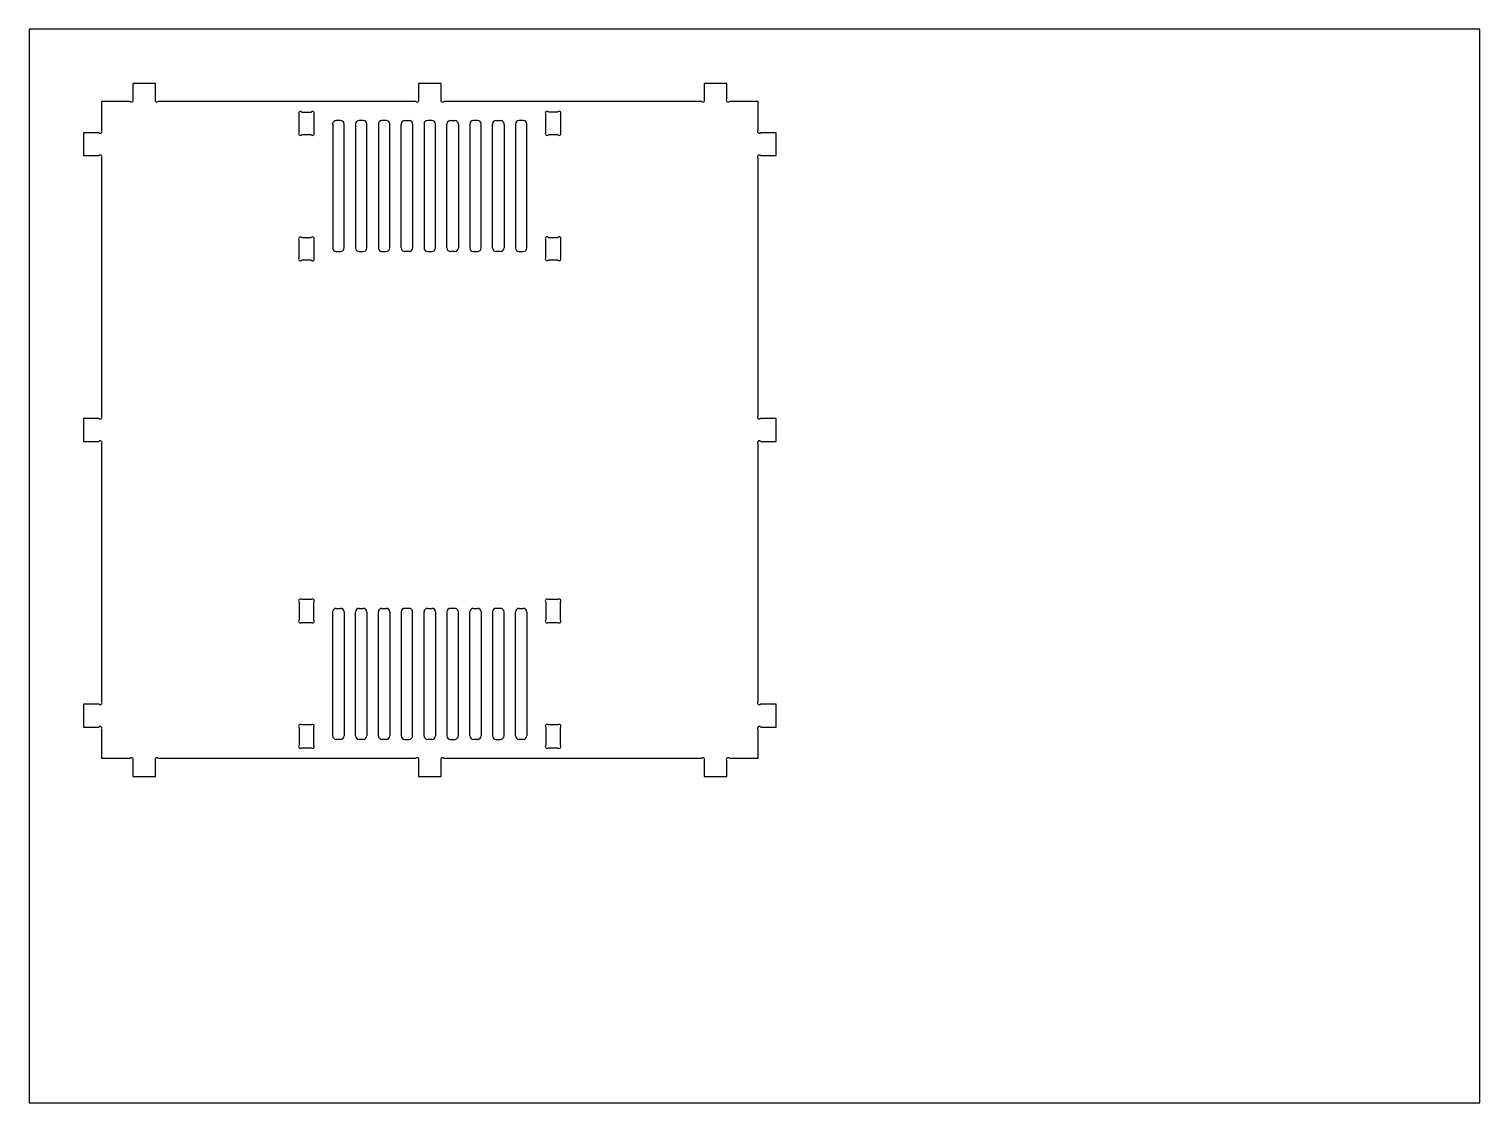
# Model space of a CAD drawing. Extents: x 0 to 63.5, y -50.4 to 47.
# Drawn here: x 0 to 63.5, y -50.4 to -3.4 of the extents above; entities that cross this region are included whole.
import ezdxf

# ---------------------------------------------------------------- set-up
doc = ezdxf.new("R2010")
doc.units = 0
for name, color, linetype in [('CUT_SHEETS', 7, 'CONTINUOUS'), ('CUT_SHEETS$PROFILE_CUTS_IN', 5, 'CONTINUOUS'), ('CUT_SHEETS$PROFILE_CUTS_OU', 96, 'CONTINUOUS')]:
    doc.layers.add(name, color=color, linetype=linetype)

msp = doc.modelspace()

# ---------------------------------------------------------------- linework, layer by layer
at = {"layer": 'CUT_SHEETS'}
for p, q in [((63.5, -3.405), (0, -3.405)), ((0, -3.405), (0, -50.395)), ((63.5, -50.395), (63.5, -3.405)), ((0, -50.395), (63.5, -50.395))]:
    msp.add_line(p, q, dxfattribs=at)
at = {"layer": 'CUT_SHEETS$PROFILE_CUTS_IN'}
for p, q in [((11.824, -7.925), (11.824, -7.149)), ((11.936, -7.037), (12.346, -7.037)), ((12.459, -7.149), (12.459, -7.925)), ((13.289, -7.563), (13.289, -12.977)), ((13.63, -7.405), (13.447, -7.405)), ((13.789, -12.977), (13.789, -7.563)), ((14.289, -7.563), (14.289, -12.977)), ((14.63, -7.405), (14.447, -7.405)), ((14.789, -12.977), (14.789, -7.563)), ((15.289, -7.563), (15.289, -12.977)), ((15.63, -7.405), (15.447, -7.405)), ((15.789, -12.977), (15.789, -7.563)), ((16.289, -12.977), (16.289, -7.563)), ((16.447, -7.405), (16.63, -7.405)), ((16.789, -7.563), (16.789, -12.977)), ((17.289, -7.563), (17.289, -12.977)), ((17.63, -7.405), (17.447, -7.405)), ((17.789, -12.977), (17.789, -7.563)), ((18.289, -12.977), (18.289, -7.563)), ((18.447, -7.405), (18.63, -7.405)), ((18.789, -7.563), (18.789, -12.977)), ((19.289, -7.563), (19.289, -12.977)), ((19.63, -7.405), (19.447, -7.405)), ((19.789, -12.977), (19.789, -7.563)), ((20.289, -12.977), (20.289, -7.563)), ((20.447, -7.405), (20.63, -7.405)), ((20.789, -7.563), (20.789, -12.977)), ((21.289, -7.563), (21.289, -12.977)), ((21.63, -7.405), (21.447, -7.405)), ((21.789, -12.977), (21.789, -7.563)), ((22.619, -7.922), (22.619, -7.146)), ((22.731, -7.034), (23.141, -7.034)), ((23.254, -7.146), (23.254, -7.922)), ((12.346, -8.037), (11.936, -8.037)), ((23.141, -8.034), (22.731, -8.034)), ((11.824, -13.411), (11.824, -12.636)), ((11.936, -12.523), (12.346, -12.523)), ((12.459, -12.636), (12.459, -13.411)), ((22.619, -13.408), (22.619, -12.633)), ((22.731, -12.52), (23.141, -12.52)), ((23.254, -12.633), (23.254, -13.408)), ((13.447, -13.136), (13.63, -13.136)), ((14.447, -13.136), (14.63, -13.136)), ((15.447, -13.136), (15.63, -13.136)), ((16.63, -13.136), (16.447, -13.136)), ((17.447, -13.136), (17.63, -13.136)), ((18.63, -13.136), (18.447, -13.136)), ((19.448, -13.136), (19.63, -13.136)), ((20.63, -13.136), (20.447, -13.136)), ((21.447, -13.136), (21.63, -13.136)), ((12.346, -13.523), (11.936, -13.523)), ((23.141, -13.52), (22.731, -13.52)), ((11.824, -28.478), (11.824, -29.253)), ((12.346, -28.366), (11.936, -28.366)), ((12.459, -29.253), (12.459, -28.478)), ((22.619, -28.481), (22.619, -29.256)), ((23.141, -28.369), (22.731, -28.369)), ((23.254, -29.256), (23.254, -28.481)), ((13.289, -34.326), (13.289, -28.912)), ((13.447, -28.753), (13.63, -28.753)), ((13.789, -28.912), (13.789, -34.326)), ((14.289, -34.326), (14.289, -28.912)), ((14.447, -28.753), (14.63, -28.753)), ((14.789, -28.912), (14.789, -34.326)), ((15.289, -34.326), (15.289, -28.912)), ((15.447, -28.753), (15.63, -28.753)), ((15.789, -28.912), (15.789, -34.326)), ((16.289, -28.912), (16.289, -34.326)), ((16.63, -28.753), (16.447, -28.753)), ((16.789, -34.326), (16.789, -28.912)), ((17.289, -34.326), (17.289, -28.912)), ((17.447, -28.753), (17.63, -28.753)), ((17.789, -28.912), (17.789, -34.326)), ((18.289, -28.912), (18.289, -34.326)), ((18.63, -28.753), (18.447, -28.753)), ((18.789, -34.326), (18.789, -28.912)), ((19.289, -34.326), (19.289, -28.912)), ((19.448, -28.753), (19.63, -28.753)), ((19.789, -28.912), (19.789, -34.326)), ((20.289, -28.912), (20.289, -34.326)), ((20.63, -28.753), (20.447, -28.753)), ((20.789, -34.326), (20.789, -28.912)), ((21.289, -34.326), (21.289, -28.912)), ((21.447, -28.753), (21.63, -28.753)), ((21.789, -28.912), (21.789, -34.326)), ((11.936, -29.366), (12.346, -29.366)), ((22.731, -29.369), (23.141, -29.369)), ((11.824, -33.964), (11.824, -34.74)), ((12.346, -33.852), (11.936, -33.852)), ((12.459, -34.74), (12.459, -33.964)), ((22.619, -33.967), (22.619, -34.743)), ((23.141, -33.855), (22.731, -33.855)), ((23.254, -34.743), (23.254, -33.967)), ((11.936, -34.852), (12.346, -34.852)), ((13.63, -34.484), (13.447, -34.484)), ((14.63, -34.484), (14.447, -34.484)), ((15.63, -34.484), (15.447, -34.484)), ((16.447, -34.484), (16.63, -34.484)), ((17.63, -34.484), (17.447, -34.484)), ((18.447, -34.484), (18.63, -34.484)), ((19.63, -34.484), (19.447, -34.484)), ((20.447, -34.484), (20.63, -34.484)), ((21.63, -34.484), (21.447, -34.484)), ((22.731, -34.855), (23.141, -34.855))]:
    msp.add_line(p, q, dxfattribs=at)
for centre, radius, start, end in [((11.88, -7.093), 0.0794, 45, 225), ((12.403, -7.093), 0.0794, 315, 135), ((13.447, -7.563), 0.159, 90.00001, 179.99999), ((13.63, -7.563), 0.159, 360, 90), ((14.447, -7.563), 0.159, 90, 180), ((14.63, -7.563), 0.159, 360, 90), ((15.447, -7.563), 0.159, 90, 180), ((15.63, -7.563), 0.159, 0, 90), ((16.447, -7.563), 0.159, 90, 180), ((16.63, -7.563), 0.159, 360, 90), ((17.447, -7.563), 0.159, 90, 180), ((17.63, -7.563), 0.159, 0, 90), ((18.447, -7.563), 0.159, 90, 180), ((18.63, -7.563), 0.159, 360, 90), ((19.447, -7.563), 0.159, 90.00001, 179.99999), ((19.63, -7.563), 0.159, 0, 90), ((20.447, -7.563), 0.159, 90, 180), ((20.63, -7.563), 0.159, 360, 90), ((21.447, -7.563), 0.159, 90, 180), ((21.63, -7.563), 0.159, 360, 90), ((22.675, -7.09), 0.0794, 45, 225), ((23.198, -7.09), 0.0794, 315, 135), ((11.88, -7.981), 0.0794, 135, 315), ((12.403, -7.981), 0.0794, 225, 45), ((22.675, -7.978), 0.0794, 135, 315), ((23.198, -7.978), 0.0794, 225, 45), ((11.88, -12.579), 0.0794, 45, 225), ((12.403, -12.579), 0.0794, 315, 135), ((22.675, -12.576), 0.0794, 45, 225), ((23.198, -12.576), 0.0794, 315, 135), ((13.447, -12.977), 0.159, 180, 270), ((13.63, -12.977), 0.159, 270, 360), ((14.447, -12.977), 0.159, 180, 270), ((14.63, -12.977), 0.159, 270, 0), ((15.447, -12.977), 0.159, 180, 270), ((15.63, -12.977), 0.159, 270, 0), ((16.447, -12.977), 0.159, 180, 270), ((16.63, -12.977), 0.159, 270, 360), ((17.447, -12.977), 0.159, 180, 270), ((17.63, -12.977), 0.159, 270, 0), ((18.447, -12.977), 0.159, 180, 270), ((18.63, -12.977), 0.159, 270, 360), ((19.447, -12.977), 0.159, 180, 270.06312), ((19.63, -12.977), 0.159, 270, 360), ((20.447, -12.977), 0.159, 180, 270), ((20.63, -12.977), 0.159, 270, 360), ((21.447, -12.977), 0.159, 180, 270), ((21.63, -12.977), 0.159, 270, 0), ((11.88, -13.467), 0.0794, 135, 315), ((12.403, -13.467), 0.0794, 225, 45), ((22.675, -13.464), 0.0794, 135, 315), ((23.198, -13.464), 0.0794, 225, 45), ((11.88, -28.422), 0.0794, 45, 225), ((12.403, -28.422), 0.0794, 315, 135), ((22.675, -28.425), 0.0794, 45, 225), ((23.198, -28.425), 0.0794, 315, 135), ((13.447, -28.912), 0.159, 90, 180), ((13.63, -28.912), 0.159, 0, 90), ((14.447, -28.912), 0.159, 90, 180), ((14.63, -28.912), 0.159, 360, 90), ((15.447, -28.912), 0.159, 90, 180), ((15.63, -28.912), 0.159, 360, 90), ((16.447, -28.912), 0.159, 90, 180), ((16.63, -28.912), 0.159, 360, 90), ((17.447, -28.912), 0.159, 90, 180), ((17.63, -28.912), 0.159, 360, 90), ((18.447, -28.912), 0.159, 90, 180), ((18.63, -28.912), 0.159, 360, 90), ((19.447, -28.912), 0.159, 89.93688, 180), ((19.63, -28.912), 0.159, 0, 90), ((20.447, -28.912), 0.159, 90, 180), ((20.63, -28.912), 0.159, 0, 90), ((21.447, -28.912), 0.159, 90, 180), ((21.63, -28.912), 0.159, 360, 90), ((11.88, -29.31), 0.0794, 135, 315), ((12.403, -29.31), 0.0794, 225, 45), ((22.675, -29.313), 0.0794, 135, 315), ((23.198, -29.313), 0.0794, 225, 45), ((11.88, -33.908), 0.0794, 45, 225), ((12.403, -33.908), 0.0794, 315, 135), ((22.675, -33.911), 0.0794, 45, 225), ((23.198, -33.911), 0.0794, 315, 135), ((11.88, -34.796), 0.0794, 135, 315), ((12.403, -34.796), 0.0794, 225, 45), ((13.447, -34.326), 0.159, 180, 270), ((13.63, -34.326), 0.159, 270, 0), ((14.447, -34.326), 0.159, 180, 270), ((14.63, -34.326), 0.159, 270, 0), ((15.447, -34.326), 0.159, 180, 270), ((15.63, -34.326), 0.159, 270, 0), ((16.447, -34.326), 0.159, 180, 270), ((16.63, -34.326), 0.159, 270, 0), ((17.447, -34.326), 0.159, 180, 270), ((17.63, -34.326), 0.159, 270, 0), ((18.447, -34.326), 0.159, 180, 270), ((18.63, -34.326), 0.159, 270, 0), ((19.447, -34.326), 0.159, 180, 270), ((19.63, -34.326), 0.159, 270, 0), ((20.447, -34.326), 0.159, 180, 270), ((20.63, -34.326), 0.159, 270, 0), ((21.447, -34.326), 0.159, 180, 270), ((21.63, -34.326), 0.159, 270, 0), ((22.675, -34.799), 0.0794, 135, 315), ((23.198, -34.799), 0.0794, 225, 45)]:
    msp.add_arc(centre, radius, start, end, dxfattribs=at)
at = {"layer": 'CUT_SHEETS$PROFILE_CUTS_OU'}
for p, q in [((5.54, -5.786), (4.54, -5.786)), ((4.54, -5.786), (4.54, -6.467)), ((5.54, -6.467), (5.54, -5.786)), ((18.04, -5.786), (17.04, -5.786)), ((17.04, -5.786), (17.04, -6.467)), ((18.04, -6.467), (18.04, -5.786)), ((30.54, -5.786), (29.54, -5.786)), ((29.54, -5.786), (29.54, -6.467)), ((30.54, -6.467), (30.54, -5.786)), ((4.428, -6.58), (3.175, -6.58)), ((3.175, -6.58), (3.175, -7.832)), ((16.928, -6.58), (5.652, -6.58)), ((29.428, -6.58), (18.152, -6.58)), ((31.905, -6.58), (30.652, -6.58)), ((31.905, -7.832), (31.905, -6.58)), ((3.063, -7.945), (2.381, -7.945)), ((2.381, -7.945), (2.381, -8.945)), ((32.699, -7.945), (32.017, -7.945)), ((32.699, -8.945), (32.699, -7.945)), ((2.381, -8.945), (3.063, -8.945)), ((3.175, -9.057), (3.175, -20.332)), ((31.905, -20.332), (31.905, -9.057)), ((32.017, -8.945), (32.699, -8.945)), ((3.063, -20.445), (2.381, -20.445)), ((2.381, -20.445), (2.381, -21.445)), ((32.699, -20.445), (32.017, -20.445)), ((32.699, -21.445), (32.699, -20.445)), ((2.381, -21.445), (3.063, -21.445)), ((3.175, -21.557), (3.175, -32.832)), ((31.905, -32.832), (31.905, -21.557)), ((32.017, -21.445), (32.699, -21.445)), ((3.063, -32.945), (2.381, -32.945)), ((2.381, -32.945), (2.381, -33.945)), ((32.699, -32.945), (32.017, -32.945)), ((32.699, -33.945), (32.699, -32.945)), ((2.381, -33.945), (3.063, -33.945)), ((3.175, -34.057), (3.175, -35.31)), ((31.905, -35.31), (31.905, -34.057)), ((32.017, -33.945), (32.699, -33.945)), ((3.175, -35.31), (4.428, -35.31)), ((4.54, -35.422), (4.54, -36.103)), ((5.54, -36.103), (5.54, -35.422)), ((5.652, -35.31), (16.928, -35.31)), ((17.04, -35.422), (17.04, -36.103)), ((18.04, -36.103), (18.04, -35.422)), ((18.152, -35.31), (29.428, -35.31)), ((29.54, -35.422), (29.54, -36.103)), ((30.54, -36.103), (30.54, -35.422)), ((30.652, -35.31), (31.905, -35.31)), ((4.54, -36.103), (5.54, -36.103)), ((17.04, -36.103), (18.04, -36.103)), ((29.54, -36.103), (30.54, -36.103))]:
    msp.add_line(p, q, dxfattribs=at)
for centre, start, end in [((4.484, -6.523), 225, 45), ((5.596, -6.523), 135, 315), ((16.984, -6.523), 225, 45), ((18.096, -6.523), 135, 315), ((29.484, -6.523), 225, 45), ((30.596, -6.523), 135, 315), ((3.119, -7.888), 225, 45), ((31.961, -7.888), 135, 315), ((3.119, -9.001), 315, 135), ((31.961, -9.001), 45, 225), ((3.119, -20.388), 225, 45), ((31.961, -20.388), 135, 315), ((3.119, -21.501), 315, 135), ((31.961, -21.501), 45, 225), ((3.119, -32.888), 225, 45), ((31.961, -32.888), 135, 315), ((3.119, -34.001), 315, 135), ((31.961, -34.001), 45, 225), ((4.484, -35.366), 315, 135), ((5.596, -35.366), 45, 225), ((16.984, -35.366), 315, 135), ((18.096, -35.366), 45, 225), ((29.484, -35.366), 315, 135), ((30.596, -35.366), 45, 225)]:
    msp.add_arc(centre, 0.0794, start, end, dxfattribs=at)

doc.saveas('drawing.dxf')
